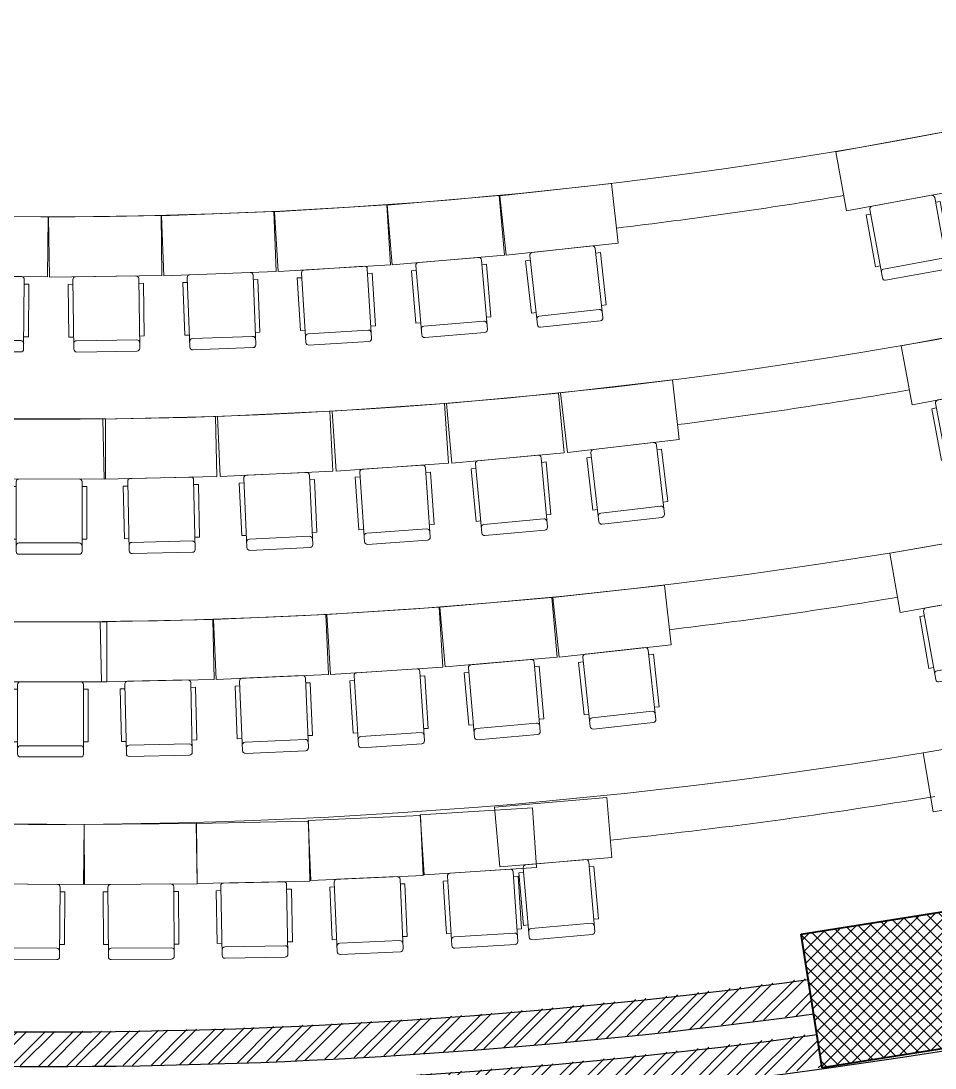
# Model space of a CAD drawing. Header units: millimetres. Extents: x 8275 to 147087, y -297470 to -191881.
# Drawn here: x 112303 to 118383, y -252198 to -245231 of the extents above; entities that cross this region are included whole.
import ezdxf

# ---------------------------------------------------------------- set-up
doc = ezdxf.new("R2010")
doc.units = ezdxf.units.MM
doc.header["$LTSCALE"] = 250
doc.header["$MEASUREMENT"] = 0
for name, color, linetype, lineweight in [('col', 6, 'Continuous', 40), ('furniture', 5, 'Continuous', 15), ('hatch', 9, 'Continuous', 0), ('stairs', 2, 'Continuous', 5), ('wall', 1, 'Continuous', 30)]:
    doc.layers.add(name, color=color, linetype=linetype, lineweight=lineweight)

# ---------------------------------------------------------------- blocks, each defined once
blk = doc.blocks.new('A$C31941232')
at = {"layer": 'hatch'}
h = blk.add_hatch(dxfattribs=at)
h.set_pattern_fill('ANSI37', color=256, scale=500, style=0)
h.set_pattern_definition([(45, (0, 0), (-44.19417382415921, 44.19417382415922), []), (135, (0, 0), (-44.19417382415922, -44.19417382415921), [])])
h.paths.add_polyline_path([(-21054.43773075566, 9181.267764691147), (-19572.94509112881, 9416.171061241766), (-19432.00311319949, 8527.275477465242), (-20913.4957528254, 8292.372180914856)])
at = {"layer": 'col', "elevation": -13638.87950651907}
blk.add_lwpolyline([(-21054.43773075566, 9181.267764691147), (-19572.94509112881, 9416.171061241534), (-19432.00311319949, 8527.27547746501), (-20913.4957528254, 8292.372180914856)], close=True, dxfattribs=at)
blk = doc.blocks.new('CH_staff_PL')
at = {"color": 0}
for p, q in [((-1.75, 8.750000000000057), (-20.25, 8.75)), ((-4.999999999999886, 10.00000000000005), (-19, 10)), ((-19, 8.75), (-19, 10)), ((-5, 8.750000000000057), (-4.999999999999886, 10.00000000000005)), ((-21, 8), (-21, -8)), ((-4, -7.999999999999943), (-4, 8.000000000000057)), ((-1, -7.999999999999943), (-1, 8.000000000000057)), ((-20.25, -8.75), (-1.75, -8.749999999999943)), ((-19, -10), (-19, -8.749999999999972)), ((-19, -10), (-5, -9.999999999999886)), ((-5, -9.999999999999886), (-5.000000000000114, -8.749999999999943))]:
    blk.add_line(p, q, dxfattribs=at)
for centre, start, end in [((-20.25, 8), 90, 180), ((-3.25, 8.000000000000057), 90, 180), ((-1.75, 8.000000000000057), 0, 90), ((-20.25, -8), 180, 270), ((-3.25, -7.999999999999943), 180, 270), ((-1.75, -7.999999999999943), 270, 0)]:
    blk.add_arc(centre, 0.75, start, end, dxfattribs=at)
blk = doc.blocks.new('dsfa')
at = {"layer": 'furniture', "ltscale": 0.01}
blk.add_lwpolyline([(8865122.156110015, 4642612.802817313), (8865872.156110015, 4642612.802817313), (8865872.156110015, 4642212.802817314), (8865122.156110015, 4642212.802817314)], close=True, dxfattribs=at)
at = {"layer": 'furniture', "extrusion": (2e-16, 2.46924423395e-05, 0.9999999996951416), "xscale": -25.08044560737534, "yscale": 25.08044560737528, "zscale": 25.08044560737534, "rotation": 89.99999999959537}
blk.add_blockref('CH_staff_PL', (8865497.156110011, 4641686.112044335, 114.6275719626288), dxfattribs=at)
blk = doc.blocks.new('1123')
at = {"layer": 'col'}
for p, rotation in [((-7911085.547248153, -6169648.376838764, -29645.80212399368), 10.3011125516521), ((-8328582.483027019, -5596597.655063891, -29645.80212399368), 6.247058497598053), ((-8458610.308035426, -5399194.466278102, -29645.80212399368), 4.895707146246703), ((-8583946.541689638, -5198779.689496071, -29645.80212399368), 3.544355794895351), ((-8931121.78963391, -4580588.644327767, -29645.80212399368), 359.4903017408413), ((-8820268.009569556, -4789362.909180164, -29645.80212399368), 0.8416530921926547), ((-8704521.465526793, -4995464.805729833, -29645.80212399368), 2.193004443544002), ((-8889444.738783391, -4661651.066631049, -29645.80212399368), 0.004281214898091123), ((-8889434.889898159, -4663002.332685823, -29645.80212399368), 0.0042812148980784), ((-7980219.095362283, -6083176.347139753, -29645.80212399368), 9.647138357755217), ((-8458877.994702073, -5401665.665929948, -29645.81450994281), 4.885233595850458), ((-8569343.609238835, -5225255.650892785, -2380.598916037783), 3.694757405374275), ((-8851796.571719373, -4734394.480377941, -2380.598916037783), 0.4579172196485302), ((-8792592.765786098, -4842276.674156277, -2380.598916037783), 1.160479929614709), ((-8676369.42194514, -5046583.476248813, -2380.598916037783), 2.504281214898075)]:
    blk.add_blockref('dsfa', p, dxfattribs=dict(at, rotation=rotation))
at = {"layer": 'col', "xscale": -1}
for p, rotation in [((9545977.802926907, -2963404.471428399, -29645.80212399368), 10.52203457457563), ((9318248.773964675, -3615158.415599293, -29645.80212399368), 6.574666153522966), ((9232429.281269046, -3828732.879934621, -29645.80212399368), 5.258876679838719), ((9141728.141254263, -4040280.369502982, -29645.80212399368), 3.94308720615455), ((9046193.186214292, -4249689.32229194, -29645.80212399368), 2.627297732470302), ((8945874.797611298, -4456849.304071135, -29645.80212399368), 1.311508258786134), ((9518440.986279795, -3052522.130907327, -29645.80212399368), 9.995718785101928), ((9297391.392259205, -3670080.22557737, -29645.80212399368), 6.245718785101984), ((9214786.050523052, -3872555.104047772, -29645.80212399368), 4.995718785101948), ((9036424.85051466, -4271858.745798105, -29645.80212399368), 2.495718785101957), ((9127783.40042507, -4073179.772946883, -29645.80212399368), 3.745718785101913), ((8940753.882513607, -4468497.462170778, -29645.80212399368), 1.245718785101921), ((8803673.238507414, -4734394.480377941, -2380.598916037783), 359.5420827803514)]:
    blk.add_blockref('dsfa', p, dxfattribs=dict(at, rotation=rotation))

msp = doc.modelspace()

# ---------------------------------------------------------------- hatches: boundary and pattern name
at = {"layer": 'hatch'}
h = msp.add_hatch(dxfattribs=at)
h.set_pattern_fill('ANSI32', color=256, scale=350, style=0)
h.set_pattern_definition([(45, (-6686.724433277734, -321362.3453582716), (-92.80776503073436, 92.80776503073437), []), (45, (-6624.852590027731, -321362.3453582716), (-92.80776503073436, 92.80776503073437), [])])
edge = h.paths.add_edge_path()
edge.add_line((117629.5288266889, -252194.0401685761), (117599.6284500561, -251965.991999372))
edge.add_arc((112433.8152781767, -214955.8903715943), 37368.88074621981, 262.12326937673834, 277.94592112654357, ccw=False)
edge.add_line((107312.699338296, -251972.2032586917), (107277.7050495697, -252193.584798186))
edge.add_arc((112455.1992891072, -215257.3078104233), 37297.38602525879, 262.0206294395069, 277.9792072770339)
edge = h.paths.add_edge_path()
edge.add_line((117571.6059567318, -251828.733762546), (117541.7064086166, -251600.6854847135))
edge.add_arc((112434.5317099039, -214945.959934801), 37008.81163375256, 262.13531328539574, 277.93206678409143, ccw=False)
edge.add_line((107370.4666389958, -251606.666195049), (107335.4595535933, -251828.1287087162))
edge.add_arc((112476.3429742176, -214946.7948216071), 37237.90369552072, 262.0646797399239, 277.8705910709365)
edge = h.paths.add_edge_path()
edge.add_line((127705.4790213192, -249342.9324330802), (127699.5722774738, -249103.2909695192))
edge.add_arc((112455.1308590728, -214644.6412441847), 37680.12121865258, 280.1248862717009, 293.8645078004673, ccw=False)
edge.add_line((119079.0823690244, -251737.9668088487), (119114.8944285437, -251965.2098358264))
edge.add_arc((112612.8051359882, -215281.8333143234), 37255.1644498682, 280.0512229649691, 293.8984144730426)
edge = h.paths.add_edge_path()
edge.add_line((119021.128470513, -251372.4620443592), (119057.1538925907, -251599.6678708942))
edge.add_arc((112451.9757196107, -214634.34957905), 37550.80738298663, 280.1310230807873, 293.9570873770894)
edge.add_line((127699.5679523274, -248950.1486549706), (127699.5608397927, -248698.3121126945))
edge.add_arc((112451.9883593358, -214634.442930897), 37320.71342004864, 280.13794037399134, 294.1141085776026, ccw=False)
h.paths.add_polyline_path([(128156.8052846882, -247451.033916359), (128156.8052846882, -248168.1257187141), (128161.887085225, -248165.933882045), (128161.8727216395, -247451.0339163589)])
h.paths.add_polyline_path([(127948.7091314672, -248257.8798867596), (127948.7107492816, -247451.0339163589), (127931.8384511294, -247451.0339163589), (127931.8662397289, -248265.144411894)])
h.paths.add_polyline_path([(98253.503828316, -243221.2437606225), (97937.00574477017, -243901.0879162582), (97728.49585520662, -243804.017168646), (96826.03205373604, -245742.5272987234), (96256.40817154478, -246966.0910468734), (96464.9196887752, -247063.1625522359), (96972.65953579452, -245972.5272987234), (98253.50559399556, -243221.2445826261)])
h.paths.add_polyline_path([(126753.8316411702, -243429.6605102571), (126656.7966687437, -243221.2274664995), (126656.7599029643, -243221.2445826261), (127909.5805727346, -245912.3282089877), (128161.8418066548, -245912.3429560122), (128161.8417441407, -245909.2314670999), (126962.3431278234, -243332.684668256), (127089.2632657988, -243273.5976258806), (128317.7223430322, -245912.3520686851), (128531.8057498084, -245912.3645838583), (128531.8033261178, -245827.2435256402), (127297.7749210438, -243176.5260562646), (127753.7522249715, -242964.2480780883), (128531.8495605113, -242964.2480780883), (128531.8495605113, -242734.2480780883), (127702.8380457358, -242734.2480780883), (127200.7401172076, -242967.9972848935), (127297.7750896341, -243176.430328651)])

# ---------------------------------------------------------------- linework, layer by layer
at = {"layer": 'stairs', "ltscale": 0.01}
for radius, start, end in [(31854.31818829314, 243.4962099487165, 296.3665552715409), (33201.95767459409, 243.5825503107324, 296.3665552715409), (34549.59716089503, 243.6881587966639, 296.3118409651038), (32153.79362969335, 276.7701448466721, 279.4900546429516), (35897.23664719598, 243.7387282127076, 295.0826291657868), (33501.43311599428, 277.1961445587964, 279.8629913531694), (34849.07260229524, 276.8271669061285, 279.3461705528833), (36196.71208859618, 275.946416159101, 279.3935760989805)]:
    msp.add_arc((112473.4104972676, -214679.5100111804, -11300.62548336084), radius, start, end, dxfattribs=at)
at = {"layer": 'wall'}
for radius, start, end in [(37910.11393724672, 242.7807844336711, 293.9103832607867), (37310.11393724672, 262.1637311861201, 277.8296759310864), (37540.11393724672, 262.1567203432826, 277.8369068585813), (37680.11393724672, 262.152494793349, 277.8412650928116)]:
    msp.add_arc((112456.9985795254, -214647.6294052522, -11300.6378476528), radius, start, end, dxfattribs=at)

# ---------------------------------------------------------------- block references
at = {"layer": 'furniture', "xscale": 0.9982514713340322, "yscale": 0.9982514713340322, "zscale": 0.9982514713340322}
msp.add_blockref('1123', (136741.8003911272, -229535.5982784053, 19467.65602733624), dxfattribs=at)
at = {"layer": 'hatch'}
msp.add_blockref('A$C31941232', (138546.0697943792, -260487.9839905468, -11300.6378476528), dxfattribs=at)

doc.saveas('drawing.dxf')
